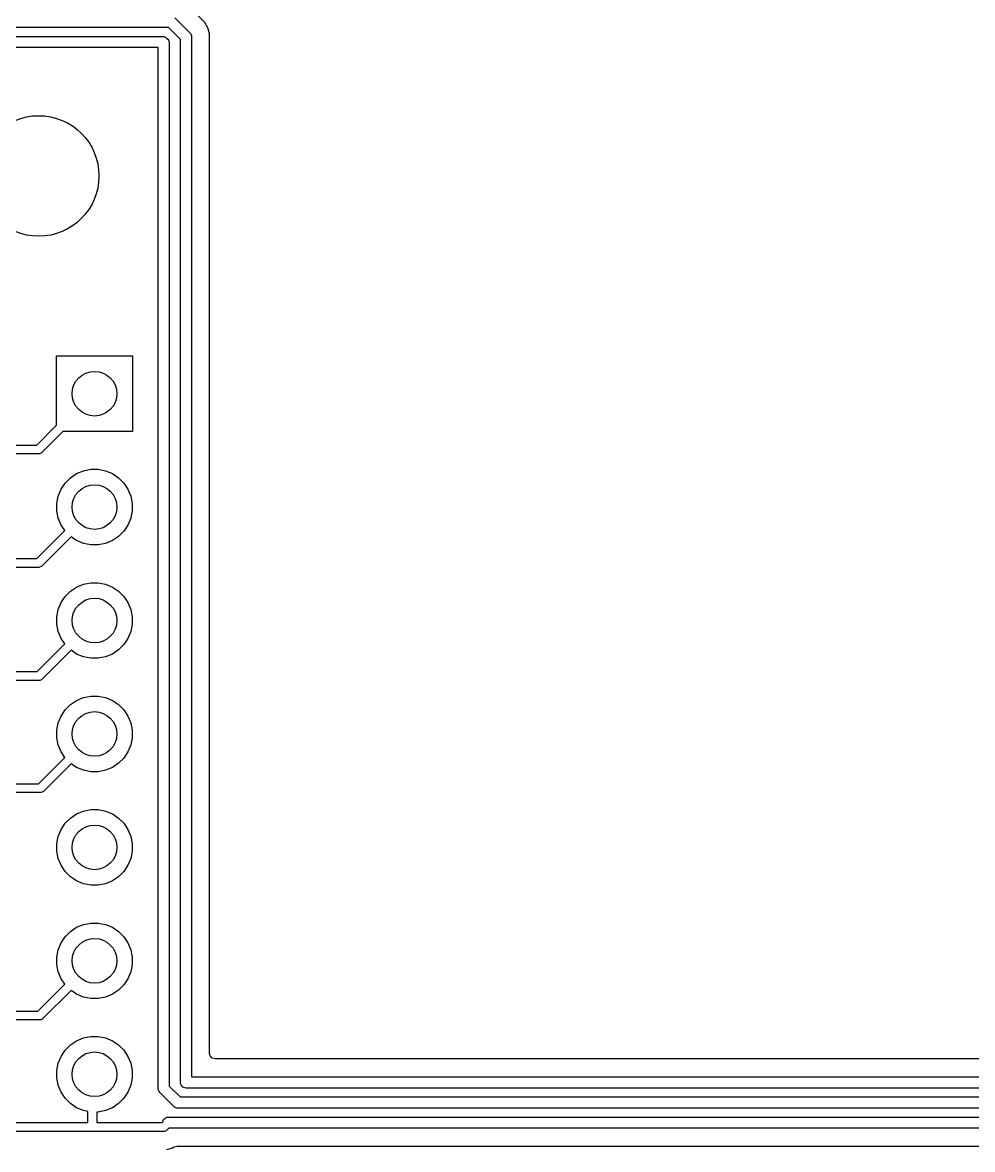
# Model space of a CAD drawing. Extents: x 0.71 to 7.56, y -5.16 to -0.79.
# Drawn here: x 4.671 to 5.508, y -3.358 to -2.365 of the extents above; entities that cross this region are included whole.
import ezdxf

# ---------------------------------------------------------------- set-up
doc = ezdxf.new("R2010")
doc.units = 0
doc.header["$MEASUREMENT"] = 0
doc.layers.add('BLACK', color=7, linetype='CONTINUOUS')

msp = doc.modelspace()

# ---------------------------------------------------------------- linework, layer by layer
at = {"layer": 'BLACK', "linetype": 'CONTINUOUS'}
for p, q in [((4.83152, -2.36481), (4.81432, -2.34762)), ((4.8051, -2.36069), (4.81844, -2.37404)), ((4.79958, -2.36909), (4.38406, -2.36909)), ((4.81004, -2.37955), (4.79958, -2.36909)), ((4.81844, -2.37404), (4.81905, -2.37478)), ((4.83423, -2.36951), (4.83152, -2.36481)), ((4.83152, -2.36481), (4.83152, -2.36481)), ((4.83424, -2.36953), (4.83423, -2.36951)), ((4.83565, -2.37479), (4.83424, -2.36953)), ((4.37876, -2.37697), (4.79428, -2.37697)), ((4.79428, -2.37697), (4.79524, -2.37706)), ((4.79524, -2.37706), (4.79524, -2.37706)), ((4.79524, -2.37706), (4.79543, -2.37714)), ((4.79543, -2.37714), (4.79701, -2.3778)), ((4.79701, -2.3778), (4.79701, -2.3778)), ((4.79701, -2.3778), (4.79776, -2.37841)), ((4.79776, -2.37841), (4.79876, -2.37941)), ((4.79876, -2.37941), (4.79937, -2.38015)), ((4.79937, -2.38015), (4.8001, -2.38193)), ((4.8001, -2.38193), (4.8002, -2.38289)), ((4.8002, -2.38289), (4.8002, -3.30254)), ((4.81004, -3.29921), (4.81004, -2.37955)), ((4.81905, -2.37478), (4.81979, -2.37656)), ((4.81979, -2.37656), (4.81988, -2.37752)), ((4.81988, -2.37752), (4.81988, -3.29429)), ((4.83565, -2.38063), (4.83565, -2.37479)), ((4.83565, -2.37479), (4.83565, -2.37479)), ((4.83565, -2.49504), (4.83565, -2.38063)), ((4.83565, -2.38063), (4.83565, -2.38063)), ((4.79035, -2.38681), (4.37672, -2.38681)), ((4.79035, -3.30458), (4.79035, -2.38681)), ((4.83565, -3.27364), (4.83565, -2.49504)), ((4.70079, -2.71985), (4.70079, -2.65849)), ((4.70079, -2.65849), (4.76772, -2.65849)), ((4.76772, -2.65849), (4.76772, -2.72542)), ((4.68341, -2.73723), (4.70079, -2.71985)), ((4.70636, -2.72542), (4.68782, -2.74395)), ((4.76772, -2.72542), (4.70636, -2.72542)), ((4.61544, -2.73723), (4.68341, -2.73723)), ((4.68504, -2.7451), (4.61707, -2.7451)), ((4.68581, -2.74503), (4.68504, -2.7451)), ((4.68723, -2.74444), (4.68581, -2.74503)), ((4.68782, -2.74395), (4.68723, -2.74444)), ((4.71848, -2.76244), (4.72454, -2.75993)), ((4.72454, -2.75993), (4.73097, -2.75865)), ((4.73097, -2.75865), (4.73753, -2.75865)), ((4.73753, -2.75865), (4.74397, -2.75993)), ((4.74397, -2.75993), (4.75003, -2.76244)), ((4.70474, -2.77618), (4.70838, -2.77072)), ((4.70838, -2.77072), (4.71302, -2.76608)), ((4.71302, -2.76608), (4.71848, -2.76244)), ((4.75003, -2.76244), (4.75548, -2.76608)), ((4.75548, -2.76608), (4.76012, -2.77072)), ((4.76012, -2.77072), (4.76377, -2.77618)), ((4.70223, -2.78224), (4.70474, -2.77618)), ((4.76377, -2.77618), (4.76628, -2.78224)), ((4.70095, -2.78867), (4.70223, -2.78224)), ((4.70095, -2.79523), (4.70095, -2.78867)), ((4.76628, -2.78224), (4.76756, -2.78867)), ((4.76756, -2.78867), (4.76756, -2.79523)), ((4.70223, -2.80167), (4.70095, -2.79523)), ((4.70474, -2.80773), (4.70223, -2.80167)), ((4.76628, -2.80167), (4.76377, -2.80773)), ((4.76756, -2.79523), (4.76628, -2.80167)), ((4.70801, -2.81263), (4.70474, -2.80773)), ((4.76377, -2.80773), (4.76012, -2.81318)), ((4.68341, -2.83723), (4.70801, -2.81263)), ((4.71358, -2.81819), (4.68782, -2.84395)), ((4.71848, -2.82147), (4.71358, -2.81819)), ((4.72454, -2.82398), (4.71848, -2.82147)), ((4.75003, -2.82147), (4.74397, -2.82398)), ((4.75548, -2.81782), (4.75003, -2.82147)), ((4.76012, -2.81318), (4.75548, -2.81782)), ((4.73097, -2.82526), (4.72454, -2.82398)), ((4.73753, -2.82526), (4.73097, -2.82526)), ((4.74397, -2.82398), (4.73753, -2.82526)), ((4.62101, -2.83723), (4.68341, -2.83723)), ((4.68504, -2.8451), (4.62264, -2.8451)), ((4.68581, -2.84503), (4.68504, -2.8451)), ((4.68723, -2.84444), (4.68581, -2.84503)), ((4.68782, -2.84395), (4.68723, -2.84444)), ((4.71848, -2.86244), (4.72454, -2.85993)), ((4.72454, -2.85993), (4.73097, -2.85865)), ((4.73097, -2.85865), (4.73753, -2.85865)), ((4.73753, -2.85865), (4.74397, -2.85993)), ((4.74397, -2.85993), (4.75003, -2.86244)), ((4.70474, -2.87618), (4.70838, -2.87072)), ((4.70838, -2.87072), (4.71302, -2.86608)), ((4.71302, -2.86608), (4.71848, -2.86244)), ((4.75003, -2.86244), (4.75548, -2.86608)), ((4.75548, -2.86608), (4.76012, -2.87072)), ((4.76012, -2.87072), (4.76377, -2.87618)), ((4.70223, -2.88224), (4.70474, -2.87618)), ((4.76377, -2.87618), (4.76628, -2.88224)), ((4.70095, -2.88867), (4.70223, -2.88224)), ((4.70095, -2.89523), (4.70095, -2.88867)), ((4.76628, -2.88224), (4.76756, -2.88867)), ((4.76756, -2.88867), (4.76756, -2.89523)), ((4.70223, -2.90167), (4.70095, -2.89523)), ((4.76756, -2.89523), (4.76628, -2.90167)), ((4.70474, -2.90773), (4.70223, -2.90167)), ((4.70801, -2.91263), (4.70474, -2.90773)), ((4.76377, -2.90773), (4.76012, -2.91318)), ((4.76628, -2.90167), (4.76377, -2.90773)), ((4.68363, -2.93701), (4.70801, -2.91263)), ((4.71358, -2.91819), (4.68804, -2.94373)), ((4.71848, -2.92147), (4.71358, -2.91819)), ((4.75548, -2.91782), (4.75003, -2.92147)), ((4.76012, -2.91318), (4.75548, -2.91782)), ((4.72454, -2.92398), (4.71848, -2.92147)), ((4.73097, -2.92526), (4.72454, -2.92398)), ((4.73753, -2.92526), (4.73097, -2.92526)), ((4.74397, -2.92398), (4.73753, -2.92526)), ((4.75003, -2.92147), (4.74397, -2.92398)), ((4.62123, -2.93701), (4.68363, -2.93701)), ((4.68526, -2.94488), (4.62286, -2.94488)), ((4.68603, -2.94481), (4.68526, -2.94488)), ((4.68745, -2.94422), (4.68603, -2.94481)), ((4.68804, -2.94373), (4.68745, -2.94422)), ((4.71848, -2.96244), (4.72454, -2.95993)), ((4.72454, -2.95993), (4.73097, -2.95865)), ((4.73097, -2.95865), (4.73753, -2.95865)), ((4.73753, -2.95865), (4.74397, -2.95993)), ((4.74397, -2.95993), (4.75003, -2.96244)), ((4.70838, -2.97072), (4.71302, -2.96608)), ((4.71302, -2.96608), (4.71848, -2.96244)), ((4.75003, -2.96244), (4.75548, -2.96608)), ((4.75548, -2.96608), (4.76012, -2.97072)), ((4.70223, -2.98224), (4.70474, -2.97618)), ((4.70474, -2.97618), (4.70838, -2.97072)), ((4.76012, -2.97072), (4.76377, -2.97618)), ((4.76377, -2.97618), (4.76628, -2.98224)), ((4.70095, -2.98867), (4.70223, -2.98224)), ((4.70095, -2.99523), (4.70095, -2.98867)), ((4.76628, -2.98224), (4.76756, -2.98867)), ((4.76756, -2.98867), (4.76756, -2.99523)), ((4.70223, -3.00167), (4.70095, -2.99523)), ((4.76756, -2.99523), (4.76628, -3.00167)), ((4.70474, -3.00773), (4.70223, -3.00167)), ((4.70801, -3.01263), (4.70474, -3.00773)), ((4.76377, -3.00773), (4.76012, -3.01318)), ((4.76628, -3.00167), (4.76377, -3.00773)), ((4.68481, -3.03583), (4.70801, -3.01263)), ((4.71358, -3.01819), (4.68922, -3.04255)), ((4.71848, -3.02147), (4.71358, -3.01819)), ((4.75548, -3.01782), (4.75003, -3.02147)), ((4.76012, -3.01318), (4.75548, -3.01782)), ((4.72454, -3.02398), (4.71848, -3.02147)), ((4.73097, -3.02526), (4.72454, -3.02398)), ((4.73753, -3.02526), (4.73097, -3.02526)), ((4.74397, -3.02398), (4.73753, -3.02526)), ((4.75003, -3.02147), (4.74397, -3.02398)), ((4.62241, -3.03583), (4.68481, -3.03583)), ((4.68644, -3.0437), (4.62404, -3.0437)), ((4.68721, -3.04363), (4.68644, -3.0437)), ((4.68863, -3.04304), (4.68721, -3.04363)), ((4.68922, -3.04255), (4.68863, -3.04304)), ((4.71848, -3.06244), (4.72454, -3.05993)), ((4.72454, -3.05993), (4.73097, -3.05865)), ((4.73097, -3.05865), (4.73753, -3.05865)), ((4.73753, -3.05865), (4.74397, -3.05993)), ((4.74397, -3.05993), (4.75003, -3.06244)), ((4.70838, -3.07072), (4.71302, -3.06608)), ((4.71302, -3.06608), (4.71848, -3.06244)), ((4.75003, -3.06244), (4.75548, -3.06608)), ((4.75548, -3.06608), (4.76012, -3.07072)), ((4.70223, -3.08224), (4.70474, -3.07618)), ((4.70474, -3.07618), (4.70838, -3.07072)), ((4.76012, -3.07072), (4.76377, -3.07618)), ((4.76377, -3.07618), (4.76628, -3.08224)), ((4.70095, -3.08867), (4.70223, -3.08224)), ((4.70095, -3.09523), (4.70095, -3.08867)), ((4.76628, -3.08224), (4.76756, -3.08867)), ((4.76756, -3.08867), (4.76756, -3.09523)), ((4.70223, -3.10167), (4.70095, -3.09523)), ((4.76756, -3.09523), (4.76628, -3.10167)), ((4.70474, -3.10773), (4.70223, -3.10167)), ((4.70838, -3.11318), (4.70474, -3.10773)), ((4.76377, -3.10773), (4.76012, -3.11318)), ((4.76628, -3.10167), (4.76377, -3.10773)), ((4.71302, -3.11782), (4.70838, -3.11318)), ((4.71848, -3.12147), (4.71302, -3.11782)), ((4.75548, -3.11782), (4.75003, -3.12147)), ((4.76012, -3.11318), (4.75548, -3.11782)), ((4.72454, -3.12398), (4.71848, -3.12147)), ((4.73097, -3.12526), (4.72454, -3.12398)), ((4.73753, -3.12526), (4.73097, -3.12526)), ((4.74397, -3.12398), (4.73753, -3.12526)), ((4.75003, -3.12147), (4.74397, -3.12398)), ((4.72454, -3.15993), (4.73097, -3.15865)), ((4.73097, -3.15865), (4.73753, -3.15865)), ((4.73753, -3.15865), (4.74397, -3.15993)), ((4.70838, -3.17072), (4.71302, -3.16608)), ((4.71302, -3.16608), (4.71848, -3.16244)), ((4.71848, -3.16244), (4.72454, -3.15993)), ((4.74397, -3.15993), (4.75003, -3.16244)), ((4.75003, -3.16244), (4.75548, -3.16608)), ((4.75548, -3.16608), (4.76012, -3.17072)), ((4.70223, -3.18224), (4.70474, -3.17618)), ((4.70474, -3.17618), (4.70838, -3.17072)), ((4.76012, -3.17072), (4.76377, -3.17618)), ((4.76377, -3.17618), (4.76628, -3.18224)), ((4.70095, -3.18867), (4.70223, -3.18224)), ((4.70095, -3.19523), (4.70095, -3.18867)), ((4.76628, -3.18224), (4.76756, -3.18867)), ((4.76756, -3.18867), (4.76756, -3.19523)), ((4.70223, -3.20167), (4.70095, -3.19523)), ((4.76756, -3.19523), (4.76628, -3.20167)), ((4.70474, -3.20773), (4.70223, -3.20167)), ((4.70801, -3.21263), (4.70474, -3.20773)), ((4.76377, -3.20773), (4.76012, -3.21318)), ((4.76628, -3.20167), (4.76377, -3.20773)), ((4.68442, -3.23622), (4.70801, -3.21263)), ((4.71358, -3.21819), (4.68883, -3.24294)), ((4.71848, -3.22147), (4.71358, -3.21819)), ((4.75548, -3.21782), (4.75003, -3.22147)), ((4.76012, -3.21318), (4.75548, -3.21782)), ((4.72454, -3.22398), (4.71848, -3.22147)), ((4.73097, -3.22526), (4.72454, -3.22398)), ((4.73753, -3.22526), (4.73097, -3.22526)), ((4.74397, -3.22398), (4.73753, -3.22526)), ((4.75003, -3.22147), (4.74397, -3.22398)), ((4.62202, -3.23622), (4.68442, -3.23622)), ((4.68605, -3.24409), (4.62365, -3.24409)), ((4.68682, -3.24402), (4.68605, -3.24409)), ((4.68823, -3.24343), (4.68682, -3.24402)), ((4.68883, -3.24294), (4.68823, -3.24343)), ((4.72454, -3.25993), (4.73097, -3.25865)), ((4.73097, -3.25865), (4.73753, -3.25865)), ((4.73753, -3.25865), (4.74397, -3.25993)), ((4.70838, -3.27072), (4.71302, -3.26608)), ((4.71302, -3.26608), (4.71848, -3.26244)), ((4.71848, -3.26244), (4.72454, -3.25993)), ((4.74397, -3.25993), (4.75003, -3.26244)), ((4.75003, -3.26244), (4.75548, -3.26608)), ((4.75548, -3.26608), (4.76012, -3.27072)), ((4.70223, -3.28224), (4.70474, -3.27618)), ((4.70474, -3.27618), (4.70838, -3.27072)), ((4.76012, -3.27072), (4.76377, -3.27618)), ((4.76377, -3.27618), (4.76628, -3.28224)), ((4.83609, -3.27567), (4.83565, -3.27364)), ((4.83789, -3.27775), (4.83609, -3.27567)), ((4.84053, -3.27852), (4.83789, -3.27775)), ((5.80514, -3.27852), (4.84053, -3.27852)), ((4.70095, -3.28867), (4.70223, -3.28224)), ((4.76628, -3.28224), (4.76756, -3.28867)), ((4.70095, -3.29523), (4.70095, -3.28867)), ((4.70223, -3.30167), (4.70095, -3.29523)), ((4.76756, -3.29523), (4.76628, -3.30167)), ((4.76756, -3.28867), (4.76756, -3.29523)), ((4.81988, -3.29429), (5.82579, -3.29429)), ((4.70474, -3.30773), (4.70223, -3.30167)), ((4.70838, -3.31318), (4.70474, -3.30773)), ((4.76377, -3.30773), (4.76012, -3.31318)), ((4.76628, -3.30167), (4.76377, -3.30773)), ((4.79045, -3.30554), (4.79035, -3.30458)), ((4.79118, -3.30732), (4.79045, -3.30554)), ((4.7918, -3.30806), (4.79118, -3.30732)), ((4.79118, -3.30732), (4.79118, -3.30732)), ((4.80414, -3.32041), (4.7918, -3.30806)), ((4.8002, -3.30254), (4.80966, -3.31201)), ((4.81013, -3.30017), (4.81004, -3.29921)), ((4.81087, -3.30195), (4.81013, -3.30017)), ((4.81223, -3.3033), (4.81087, -3.30195)), ((4.814, -3.30404), (4.81223, -3.3033)), ((4.81496, -3.30413), (4.814, -3.30404)), ((5.83071, -3.30413), (4.81496, -3.30413)), ((4.71302, -3.31782), (4.70838, -3.31318)), ((4.71848, -3.32147), (4.71302, -3.31782)), ((4.75548, -3.31782), (4.75003, -3.32147)), ((4.76012, -3.31318), (4.75548, -3.31782)), ((4.80966, -3.31201), (5.83071, -3.31201)), ((4.72454, -3.32398), (4.71848, -3.32147)), ((4.72835, -3.32473), (4.72454, -3.32398)), ((4.72835, -3.33465), (4.72835, -3.32473)), ((4.73753, -3.32526), (4.73622, -3.32526)), ((4.73622, -3.32526), (4.73622, -3.33465)), ((4.74397, -3.32398), (4.73753, -3.32526)), ((4.75003, -3.32147), (4.74397, -3.32398)), ((4.80489, -3.32102), (4.80414, -3.32041)), ((4.80596, -3.32147), (4.80489, -3.32102)), ((4.80489, -3.32102), (4.80489, -3.32102)), ((4.80666, -3.32176), (4.80596, -3.32147)), ((4.80762, -3.32185), (4.80666, -3.32176)), ((4.80666, -3.32176), (4.80666, -3.32176)), ((5.82579, -3.32185), (4.80762, -3.32185)), ((4.62205, -3.33465), (4.72835, -3.33465)), ((4.73622, -3.33465), (4.79364, -3.33465)), ((4.79364, -3.33465), (4.79439, -3.3339)), ((4.79439, -3.33369), (4.79512, -3.33191)), ((4.79439, -3.3339), (4.79439, -3.33369)), ((4.79512, -3.33191), (4.79648, -3.33055)), ((4.79648, -3.33055), (4.79825, -3.32982)), ((4.79825, -3.32982), (4.79921, -3.32972)), ((4.79921, -3.32972), (5.81299, -3.32972)), ((4.73228, -3.34252), (4.62368, -3.34252)), ((4.79528, -3.34252), (4.73228, -3.34252)), ((4.79604, -3.34244), (4.79528, -3.34252)), ((4.79746, -3.34186), (4.79604, -3.34244)), ((4.79806, -3.34137), (4.79746, -3.34186)), ((4.79986, -3.33957), (4.79806, -3.34137)), ((5.80807, -3.33957), (4.79986, -3.33957)), ((4.79787, -3.35829), (4.80288, -3.35694)), ((4.80288, -3.35694), (4.80454, -3.35599)), ((4.80454, -3.35599), (4.80698, -3.35533)), ((4.80698, -3.35533), (5.78742, -3.35533))]:
    msp.add_line(p, q, dxfattribs=at)
at = {"layer": 'BLACK'}
for centre, radius in [((4.68504, -2.5), 0.05315), ((4.73425, -2.69195), 0.01969), ((4.73425, -2.79195), 0.01969), ((4.73425, -2.89195), 0.01969), ((4.73425, -2.99195), 0.01969), ((4.73425, -3.09195), 0.01969), ((4.73425, -3.19195), 0.01969), ((4.73425, -3.29195), 0.01969)]:
    msp.add_circle(centre, radius, dxfattribs=at)

doc.saveas('drawing.dxf')
